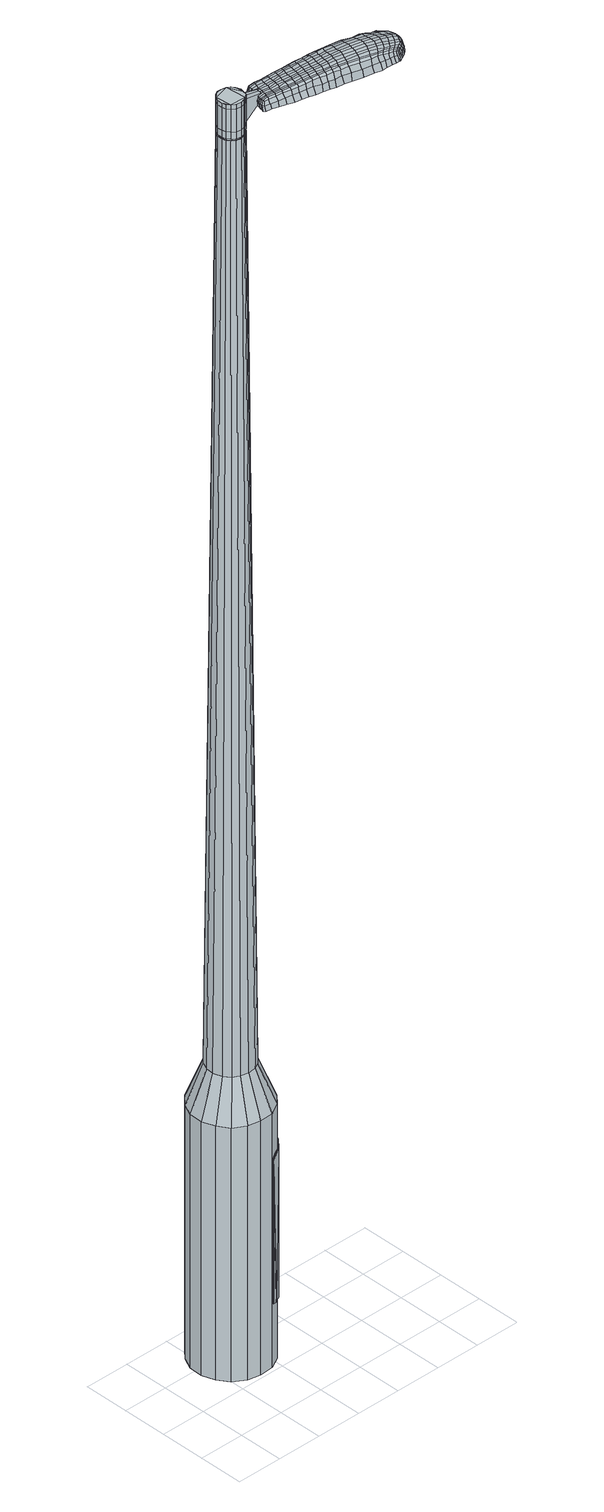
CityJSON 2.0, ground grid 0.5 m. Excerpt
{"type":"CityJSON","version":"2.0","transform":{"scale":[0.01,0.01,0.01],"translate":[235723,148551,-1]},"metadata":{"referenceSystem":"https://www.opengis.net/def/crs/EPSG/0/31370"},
"CityObjects":{
"object1":{"type":"GenericCityObject","attributes":{"cluster":128,"mean_distance_to_centroid":0.00145,"new_centroid_x":235723.77,"new_centroid_y":148551.95,"mean_distance_to_camera":6.06,"H1":-6.13,"H2":-41.48,"Z_final":111.27,"cluster2":-1,"proj_x":235723.09,"proj_y":148554.85,"id_line":62578,"bearing_l":256.79,"distance":2.98,"orientation":"left","G_obj":346.79},"geometry":[{"type":"MultiSurface","lod":"2","boundaries":[[[0,1,2,3]],[[1,4,5,2]],[[4,6,7,5]],[[6,8,9,7]],[[8,10,11,9]],[[10,12,13,11]],[[12,14,15,13]],[[14,16,17,15]],[[16,18,19,17]],[[18,20,21,19]],[[20,22,23,21]],[[22,24,25,23]],[[24,26,27,25]],[[26,28,29,27]],[[28,30,31,29]],[[30,32,33,31]],[[32,34,35,33]],[[34,0,3,35]],[[36,37,38,39]],[[38,40,41,42]],[[41,43,42]],[[42,44,45,46]],[[45,47,46]],[[46,48,49,50]],[[49,51,50]],[[42,46,50,38]],[[50,52,39,38]],[[53,36,39]],[[2,5,7,35]],[[7,9,11,15]],[[11,13,15]],[[15,17,19,23]],[[19,21,23]],[[23,25,27,31]],[[27,29,31]],[[15,23,31,7]],[[31,33,35,7]],[[3,2,35]],[[1,0,54,55]],[[0,34,56,54]],[[34,32,57,56]],[[32,30,58,57]],[[30,28,59,58]],[[28,26,60,59]],[[26,24,61,60]],[[24,22,62,61]],[[22,20,63,62]],[[20,18,64,63]],[[18,16,65,64]],[[16,14,66,65]],[[14,12,67,66]],[[12,10,68,67]],[[10,8,69,68]],[[8,6,70,69]],[[6,4,71,70]],[[4,1,55,71]],[[55,54,72,73]],[[54,56,74,72]],[[56,57,75,74]],[[57,58,76,75]],[[58,59,77,76]],[[59,60,78,77]],[[60,61,79,78]],[[61,62,80,79]],[[62,63,81,80]],[[63,64,82,81]],[[64,65,83,82]],[[65,66,84,83]],[[66,67,85,84]],[[67,68,86,85]],[[68,69,87,86]],[[69,70,88,87]],[[70,71,89,88]],[[71,55,73,89]],[[72,90,91,92]],[[93,94,90,72]],[[75,95,94,93]],[[96,97,95,75]],[[98,99,97,96]],[[78,100,99,98]],[[101,102,100,78]],[[103,104,102,101]],[[105,106,104,103]],[[107,108,106,105]],[[109,110,108,107]],[[111,112,110,109]],[[113,114,112,111]],[[115,116,114,113]],[[117,118,116,115]],[[119,120,118,117]],[[121,122,120,119]],[[92,91,122,121]],[[123,124,125,126]],[[127,123,126,128]],[[129,127,128,130]],[[131,129,130,132]],[[133,131,132,134]],[[135,133,134,136]],[[137,135,136,138]],[[139,137,138,140]],[[141,139,140,142]],[[143,141,142,144]],[[145,143,144,146]],[[147,145,146,148]],[[149,147,148,150]],[[151,149,150,152]],[[153,151,152,154]],[[155,153,154,156]],[[73,72,92]],[[74,93,72]],[[74,75,93]],[[76,96,75]],[[76,77,98,96]],[[77,78,98]],[[79,101,78]],[[79,80,103,101]],[[80,81,105,103]],[[81,82,107,105]],[[82,83,109,107]],[[83,84,111,109]],[[84,85,113,111]],[[85,86,115,113]],[[86,87,117,115]],[[87,88,119,117]],[[88,89,121,119]],[[89,73,92,121]],[[157,91,90]],[[157,158,122,91]],[[158,159,120,122]],[[159,160,118,120]],[[160,161,116,118]],[[161,162,114,116]],[[162,163,112,114]],[[163,164,110,112]],[[164,165,108,110]],[[165,166,106,108]],[[166,167,104,106]],[[167,168,102,104]],[[168,100,102]],[[169,99,100]],[[169,170,97,99]],[[170,95,97]],[[171,94,95]],[[171,90,94]],[[39,52,155,172]],[[157,90,173,156]],[[53,39,172,124]],[[90,171,125,173]],[[36,53,124,123]],[[171,95,126,125]],[[37,36,123,127]],[[95,170,128,126]],[[38,37,127,129]],[[170,169,130,128]],[[40,38,129,131]],[[169,100,132,130]],[[41,40,131,133]],[[100,168,134,132]],[[43,41,133,135]],[[168,167,136,134]],[[42,43,135,137]],[[167,166,138,136]],[[44,42,137,139]],[[166,165,140,138]],[[45,44,139,141]],[[165,164,142,140]],[[47,45,141,143]],[[164,163,144,142]],[[46,47,143,145]],[[163,162,146,144]],[[48,46,145,147]],[[162,161,148,146]],[[49,48,147,149]],[[161,160,150,148]],[[51,49,149,151]],[[160,159,152,150]],[[50,51,151,153]],[[159,158,154,152]],[[52,50,153,155]],[[158,157,156,154]],[[155,156,174,175]],[[156,173,176,174]],[[173,125,177,176]],[[125,124,178,177]],[[124,172,179,178]],[[172,155,175,179]],[[180,181,182,183]],[[184,180,183,185]],[[180,184,186,187]],[[181,180,187,188]],[[189,190,191,192]],[[193,189,192,194]],[[189,193,195,196]],[[190,189,196,197]],[[198,199,200,201]],[[202,198,201,203]],[[198,202,204,205]],[[199,198,205,206]],[[207,208,209,210]],[[211,207,210,212]],[[207,211,213,214]],[[208,207,214,215]],[[216,217,218,219]],[[220,216,219,221]],[[216,220,222,223]],[[217,216,223,224]],[[225,226,227,228]],[[229,225,228,230]],[[225,229,231,232]],[[226,225,232,233]],[[234,235,236,237]],[[226,234,237,227]],[[234,226,233,238]],[[235,234,238,239]],[[240,241,242,243]],[[235,240,243,236]],[[240,235,239,244]],[[241,240,244,245]],[[246,184,185,247]],[[241,246,247,242]],[[246,241,245,248]],[[184,246,248,186]],[[249,250,251,252]],[[253,249,252,254]],[[249,253,255,256]],[[250,249,256,257]],[[258,259,260,261]],[[250,258,261,251]],[[258,250,257,262]],[[259,258,262,263]],[[264,265,266,267]],[[259,264,267,260]],[[264,259,263,268]],[[265,264,268,269]],[[270,271,272,273]],[[265,270,273,266]],[[270,265,269,274]],[[271,270,274,275]],[[276,181,188,277]],[[271,276,277,272]],[[276,271,275,278]],[[181,276,278,182]],[[279,280,281,282]],[[283,279,282,284]],[[279,283,285,286]],[[280,279,286,287]],[[288,289,290,291]],[[280,288,291,281]],[[288,280,287,292]],[[289,288,292,293]],[[294,295,296,297]],[[289,294,297,290]],[[294,289,293,298]],[[295,294,298,299]],[[300,193,194,301]],[[295,300,301,296]],[[300,295,299,302]],[[193,300,302,195]],[[303,304,305,306]],[[307,303,306,308]],[[303,307,309,310]],[[304,303,310,311]],[[312,313,314,315]],[[304,312,315,305]],[[312,304,311,316]],[[313,312,316,317]],[[318,319,320,321]],[[313,318,321,314]],[[318,313,317,322]],[[319,318,322,323]],[[324,325,326,327]],[[319,324,327,320]],[[324,319,323,328]],[[325,324,328,329]],[[330,190,197,331]],[[325,330,331,326]],[[330,325,329,332]],[[190,330,332,191]],[[333,219,218,334]],[[335,333,334,336]],[[333,335,337,338]],[[219,333,338,221]],[[339,335,336,340]],[[341,339,340,342]],[[339,341,343,344]],[[335,339,344,337]],[[345,341,342,346]],[[347,345,346,348]],[[345,347,349,350]],[[341,345,350,343]],[[351,347,348,352]],[[353,351,352,354]],[[351,353,355,356]],[[347,351,356,349]],[[357,353,354,358]],[[208,357,358,209]],[[357,208,215,359]],[[353,357,359,355]],[[360,361,206,205]],[[362,360,205,204]],[[360,362,363,364]],[[361,360,364,365]],[[366,367,365,364]],[[368,366,364,363]],[[366,368,369,370]],[[367,366,370,371]],[[372,373,371,370]],[[374,372,370,369]],[[372,374,375,376]],[[373,372,376,377]],[[378,379,377,376]],[[380,378,376,375]],[[378,380,213,211]],[[379,378,211,212]],[[381,382,383,384]],[[283,381,384,285]],[[381,283,284,385]],[[382,381,385,386]],[[387,202,203,388]],[[382,387,388,383]],[[387,382,386,389]],[[202,387,389,204]],[[390,391,392,393]],[[229,390,393,231]],[[390,229,230,394]],[[391,390,394,395]],[[396,397,398,399]],[[391,396,399,392]],[[396,391,395,400]],[[397,396,400,401]],[[402,199,206,403]],[[397,402,403,398]],[[402,397,401,404]],[[199,402,404,200]],[[405,406,407,408]],[[187,405,408,188]],[[405,187,186,409]],[[406,405,409,410]],[[411,412,413,414]],[[406,411,414,407]],[[411,406,410,415]],[[412,411,415,416]],[[417,210,209,418]],[[412,417,418,413]],[[417,412,416,419]],[[210,417,419,212]],[[420,421,422,423]],[[192,420,423,194]],[[420,192,191,424]],[[421,420,424,425]],[[426,214,213,427]],[[421,426,427,422]],[[426,421,425,428]],[[214,426,428,215]],[[429,430,431,432]],[[307,429,432,309]],[[429,307,308,433]],[[430,429,433,434]],[[435,220,221,436]],[[430,435,436,431]],[[435,430,434,437]],[[220,435,437,222]],[[438,439,440,441]],[[253,438,441,255]],[[438,253,254,442]],[[439,438,442,443]],[[444,445,446,447]],[[439,444,447,440]],[[444,439,443,448]],[[445,444,448,449]],[[450,217,224,451]],[[445,450,451,446]],[[450,445,449,452]],[[217,450,452,218]],[[453,454,443,442]],[[252,453,442,254]],[[453,252,251,455]],[[454,453,455,456]],[[457,458,449,448]],[[454,457,448,443]],[[457,454,456,459]],[[458,457,459,460]],[[461,334,218,452]],[[458,461,452,449]],[[461,458,460,462]],[[334,461,462,336]],[[463,464,465,466]],[[310,463,466,311]],[[463,310,309,432]],[[464,463,432,431]],[[467,338,337,468]],[[464,467,468,465]],[[467,464,431,436]],[[338,467,436,221]],[[469,470,456,455]],[[261,469,455,251]],[[469,261,260,471]],[[470,469,471,472]],[[473,474,460,459]],[[470,473,459,456]],[[473,470,472,475]],[[474,473,475,476]],[[477,340,336,462]],[[474,477,462,460]],[[477,474,476,478]],[[340,477,478,342]],[[479,480,481,482]],[[316,479,482,317]],[[479,316,311,466]],[[480,479,466,465]],[[483,344,343,484]],[[480,483,484,481]],[[483,480,465,468]],[[344,483,468,337]],[[485,486,472,471]],[[267,485,471,260]],[[485,267,266,487]],[[486,485,487,488]],[[489,490,476,475]],[[486,489,475,472]],[[489,486,488,491]],[[490,489,491,492]],[[493,346,342,478]],[[490,493,478,476]],[[493,490,492,494]],[[346,493,494,348]],[[495,496,497,498]],[[322,495,498,323]],[[495,322,317,482]],[[496,495,482,481]],[[499,350,349,500]],[[496,499,500,497]],[[499,496,481,484]],[[350,499,484,343]],[[501,502,488,487]],[[273,501,487,266]],[[501,273,272,503]],[[502,501,503,504]],[[505,506,492,491]],[[502,505,491,488]],[[505,502,504,507]],[[506,505,507,508]],[[509,352,348,494]],[[506,509,494,492]],[[509,506,508,510]],[[352,509,510,354]],[[511,512,513,514]],[[328,511,514,329]],[[511,328,323,498]],[[512,511,498,497]],[[515,356,355,516]],[[512,515,516,513]],[[515,512,497,500]],[[356,515,500,349]],[[517,518,504,503]],[[277,517,503,272]],[[517,277,188,408]],[[518,517,408,407]],[[519,520,508,507]],[[518,519,507,504]],[[519,518,407,414]],[[520,519,414,413]],[[521,358,354,510]],[[520,521,510,508]],[[521,520,413,418]],[[358,521,418,209]],[[522,523,425,424]],[[332,522,424,191]],[[522,332,329,514]],[[523,522,514,513]],[[524,359,215,428]],[[523,524,428,425]],[[524,523,513,516]],[[359,524,516,355]],[[525,526,386,385]],[[282,525,385,284]],[[525,282,281,527]],[[526,525,527,528]],[[529,362,204,389]],[[526,529,389,386]],[[529,526,528,530]],[[362,529,530,363]],[[531,532,533,534]],[[232,531,534,233]],[[531,232,231,393]],[[532,531,393,392]],[[535,536,537,538]],[[532,535,538,533]],[[535,532,392,399]],[[536,535,399,398]],[[539,361,365,540]],[[536,539,540,537]],[[539,536,398,403]],[[361,539,403,206]],[[541,542,528,527]],[[291,541,527,281]],[[541,291,290,543]],[[542,541,543,544]],[[545,368,363,530]],[[542,545,530,528]],[[545,542,544,546]],[[368,545,546,369]],[[547,548,549,550]],[[238,547,550,239]],[[547,238,233,534]],[[548,547,534,533]],[[551,552,553,554]],[[548,551,554,549]],[[551,548,533,538]],[[552,551,538,537]],[[555,367,371,556]],[[552,555,556,553]],[[555,552,537,540]],[[367,555,540,365]],[[557,558,544,543]],[[297,557,543,290]],[[557,297,296,559]],[[558,557,559,560]],[[561,374,369,546]],[[558,561,546,544]],[[561,558,560,562]],[[374,561,562,375]],[[563,564,565,566]],[[244,563,566,245]],[[563,244,239,550]],[[564,563,550,549]],[[567,568,569,570]],[[564,567,570,565]],[[567,564,549,554]],[[568,567,554,553]],[[571,373,377,572]],[[568,571,572,569]],[[571,568,553,556]],[[373,571,556,371]],[[573,574,560,559]],[[301,573,559,296]],[[573,301,194,423]],[[574,573,423,422]],[[575,380,375,562]],[[574,575,562,560]],[[575,574,422,427]],[[380,575,427,213]],[[576,577,410,409]],[[248,576,409,186]],[[576,248,245,566]],[[577,576,566,565]],[[578,579,416,415]],[[577,578,415,410]],[[578,577,565,570]],[[579,578,570,569]],[[580,379,212,419]],[[579,580,419,416]],[[580,579,569,572]],[[379,580,572,377]],[[581,582,583,584]],[[584,583,585,586]],[[587,585,583,588]],[[588,583,582,589]],[[590,591,592,593]],[[593,592,594,595]],[[596,594,592,597]],[[597,592,591,598]],[[599,600,601,602]],[[602,601,603,604]],[[605,603,601,606]],[[606,601,600,607]],[[608,609,610,611]],[[611,610,612,613]],[[614,612,610,615]],[[615,610,609,616]],[[617,618,619,620]],[[620,619,621,622]],[[623,621,619,624]],[[624,619,618,625]],[[626,627,628,629]],[[629,628,630,631]],[[632,630,628,633]],[[633,628,627,634]],[[635,636,637,638]],[[638,637,627,626]],[[634,627,637,639]],[[639,637,636,640]],[[641,642,643,644]],[[644,643,636,635]],[[640,636,643,645]],[[645,643,642,646]],[[586,585,647,648]],[[648,647,642,641]],[[646,642,647,649]],[[649,647,585,587]],[[650,651,652,653]],[[653,652,654,655]],[[656,654,652,657]],[[657,652,651,658]],[[659,660,661,662]],[[662,661,651,650]],[[658,651,661,663]],[[663,661,660,664]],[[665,666,667,668]],[[668,667,660,659]],[[664,660,667,669]],[[669,667,666,670]],[[671,672,673,674]],[[674,673,666,665]],[[670,666,673,675]],[[675,673,672,676]],[[589,582,677,678]],[[678,677,672,671]],[[676,672,677,679]],[[679,677,582,581]],[[680,681,682,683]],[[683,682,684,685]],[[686,684,682,687]],[[687,682,681,688]],[[689,690,691,692]],[[692,691,681,680]],[[688,681,691,693]],[[693,691,690,694]],[[695,696,697,698]],[[698,697,690,689]],[[694,690,697,699]],[[699,697,696,700]],[[595,594,701,702]],[[702,701,696,695]],[[700,696,701,703]],[[703,701,594,596]],[[704,705,706,707]],[[707,706,708,709]],[[710,708,706,711]],[[711,706,705,712]],[[713,714,715,716]],[[716,715,705,704]],[[712,705,715,717]],[[717,715,714,718]],[[719,720,721,722]],[[722,721,714,713]],[[718,714,721,723]],[[723,721,720,724]],[[725,726,727,728]],[[728,727,720,719]],[[724,720,727,729]],[[729,727,726,730]],[[598,591,731,732]],[[732,731,726,725]],[[730,726,731,733]],[[733,731,591,590]],[[617,620,179,734]],[[734,179,735,736]],[[737,735,179,738]],[[738,179,620,622]],[[736,735,739,740]],[[740,739,741,742]],[[743,741,739,744]],[[744,739,735,737]],[[742,741,745,746]],[[746,745,747,748]],[[749,747,745,750]],[[750,745,741,743]],[[748,747,751,752]],[[752,751,753,754]],[[755,753,751,756]],[[756,751,747,749]],[[754,753,757,758]],[[758,757,609,608]],[[616,609,757,759]],[[759,757,753,755]],[[607,760,761,606]],[[606,761,762,605]],[[763,762,761,764]],[[764,761,760,765]],[[765,766,767,764]],[[764,767,768,763]],[[769,768,767,770]],[[770,767,766,771]],[[771,772,773,770]],[[770,773,774,769]],[[775,774,773,776]],[[776,773,772,777]],[[777,778,779,776]],[[776,779,780,775]],[[614,780,779,612]],[[612,779,778,613]],[[781,782,783,784]],[[784,783,684,686]],[[685,684,783,785]],[[785,783,782,786]],[[604,603,787,788]],[[788,787,782,781]],[[786,782,787,789]],[[789,787,603,605]],[[790,791,792,793]],[[793,792,630,632]],[[631,630,792,794]],[[794,792,791,795]],[[796,797,798,799]],[[799,798,791,790]],[[795,791,798,800]],[[800,798,797,801]],[[607,600,802,803]],[[803,802,797,796]],[[801,797,802,804]],[[804,802,600,599]],[[805,806,807,808]],[[808,807,588,589]],[[587,588,807,809]],[[809,807,806,810]],[[811,812,813,814]],[[814,813,806,805]],[[810,806,813,815]],[[815,813,812,816]],[[608,611,817,818]],[[818,817,812,811]],[[816,812,817,819]],[[819,817,611,613]],[[820,821,822,823]],[[823,822,593,595]],[[590,593,822,824]],[[824,822,821,825]],[[614,615,826,827]],[[827,826,821,820]],[[825,821,826,828]],[[828,826,615,616]],[[829,830,708,831]],[[831,708,710]],[[709,708,830,832]],[[622,621,833,834]],[[834,833,830,829]],[[832,830,833,835]],[[835,833,621,623]],[[836,837,654,838]],[[838,654,656]],[[655,654,839]],[[654,837,839]],[[840,841,842,843]],[[843,842,837,836]],[[839,837,842,844]],[[844,842,841,845]],[[625,618,846,847]],[[847,846,841,840]],[[845,841,846,848]],[[848,846,618,617]],[[839,849,653,655]],[[650,653,849,850]],[[850,849,851]],[[845,852,853,844]],[[844,853,849,839]],[[851,849,853,854]],[[854,853,852,855]],[[617,734,175,848]],[[848,175,852,845]],[[855,852,175,856]],[[856,175,734,736]],[[857,858,859,860]],[[860,859,711,712]],[[710,711,859,831]],[[831,859,858,829]],[[737,738,861,862]],[[862,861,858,857]],[[829,858,861,834]],[[834,861,738,622]],[[851,863,864,850]],[[850,864,662,650]],[[659,662,864,865]],[[865,864,863,866]],[[855,867,868,854]],[[854,868,863,851]],[[866,863,868,869]],[[869,868,867,870]],[[736,740,871,856]],[[856,871,867,855]],[[870,867,871,872]],[[872,871,740,742]],[[873,874,875,876]],[[876,875,717,718]],[[712,717,875,860]],[[860,875,874,857]],[[743,744,877,878]],[[878,877,874,873]],[[857,874,877,862]],[[862,877,744,737]],[[866,879,880,865]],[[865,880,668,659]],[[665,668,880,881]],[[881,880,879,882]],[[870,883,884,869]],[[869,884,879,866]],[[882,879,884,885]],[[885,884,883,886]],[[742,746,887,872]],[[872,887,883,870]],[[886,883,887,888]],[[888,887,746,748]],[[889,890,891,892]],[[892,891,723,724]],[[718,723,891,876]],[[876,891,890,873]],[[749,750,893,894]],[[894,893,890,889]],[[873,890,893,878]],[[878,893,750,743]],[[882,895,896,881]],[[881,896,674,665]],[[671,674,896,897]],[[897,896,895,898]],[[886,899,900,885]],[[885,900,895,882]],[[898,895,900,901]],[[901,900,899,902]],[[748,752,903,888]],[[888,903,899,886]],[[902,899,903,904]],[[904,903,752,754]],[[905,906,907,908]],[[908,907,729,730]],[[724,729,907,892]],[[892,907,906,889]],[[755,756,909,910]],[[910,909,906,905]],[[889,906,909,894]],[[894,909,756,749]],[[898,911,912,897]],[[897,912,678,671]],[[589,678,912,808]],[[808,912,911,805]],[[902,913,914,901]],[[901,914,911,898]],[[805,911,914,814]],[[814,914,913,811]],[[754,758,915,904]],[[904,915,913,902]],[[811,913,915,818]],[[818,915,758,608]],[[825,916,917,824]],[[824,917,733,590]],[[730,733,917,908]],[[908,917,916,905]],[[616,759,918,828]],[[828,918,916,825]],[[905,916,918,910]],[[910,918,759,755]],[[786,919,920,785]],[[785,920,683,685]],[[680,683,920,921]],[[921,920,919,922]],[[605,762,923,789]],[[789,923,919,786]],[[922,919,923,924]],[[924,923,762,763]],[[925,926,927,928]],[[928,927,633,634]],[[632,633,927,793]],[[793,927,926,790]],[[929,930,931,932]],[[932,931,926,925]],[[790,926,931,799]],[[799,931,930,796]],[[765,760,933,934]],[[934,933,930,929]],[[796,930,933,803]],[[803,933,760,607]],[[922,935,936,921]],[[921,936,692,680]],[[689,692,936,937]],[[937,936,935,938]],[[763,768,939,924]],[[924,939,935,922]],[[938,935,939,940]],[[940,939,768,769]],[[941,942,943,944]],[[944,943,639,640]],[[634,639,943,928]],[[928,943,942,925]],[[945,946,947,948]],[[948,947,942,941]],[[925,942,947,932]],[[932,947,946,929]],[[771,766,949,950]],[[950,949,946,945]],[[929,946,949,934]],[[934,949,766,765]],[[938,951,952,937]],[[937,952,698,689]],[[695,698,952,953]],[[953,952,951,954]],[[769,774,955,940]],[[940,955,951,938]],[[954,951,955,956]],[[956,955,774,775]],[[957,958,959,960]],[[960,959,645,646]],[[640,645,959,944]],[[944,959,958,941]],[[961,962,963,964]],[[964,963,958,957]],[[941,958,963,948]],[[948,963,962,945]],[[777,772,965,966]],[[966,965,962,961]],[[945,962,965,950]],[[950,965,772,771]],[[954,967,968,953]],[[953,968,702,695]],[[595,702,968,823]],[[823,968,967,820]],[[775,780,969,956]],[[956,969,967,954]],[[820,967,969,827]],[[827,969,780,614]],[[810,970,971,809]],[[809,971,649,587]],[[646,649,971,960]],[[960,971,970,957]],[[816,972,973,815]],[[815,973,970,810]],[[957,970,973,964]],[[964,973,972,961]],[[613,778,974,819]],[[819,974,972,816]],[[961,972,974,966]],[[966,974,778,777]],[[581,584,183,182]],[[584,586,185,183]],[[596,597,196,195]],[[597,598,197,196]],[[599,602,201,200]],[[602,604,203,201]],[[623,624,223,222]],[[624,625,224,223]],[[626,629,228,227]],[[629,631,230,228]],[[635,638,237,236]],[[638,626,227,237]],[[641,644,243,242]],[[644,635,236,243]],[[586,648,247,185]],[[648,641,242,247]],[[656,657,256,255]],[[657,658,257,256]],[[658,663,262,257]],[[663,664,263,262]],[[664,669,268,263]],[[669,670,269,268]],[[670,675,274,269]],[[675,676,275,274]],[[676,679,278,275]],[[679,581,182,278]],[[686,687,286,285]],[[687,688,287,286]],[[688,693,292,287]],[[693,694,293,292]],[[694,699,298,293]],[[699,700,299,298]],[[700,703,302,299]],[[703,596,195,302]],[[704,707,306,305]],[[707,709,308,306]],[[713,716,315,314]],[[716,704,305,315]],[[719,722,321,320]],[[722,713,314,321]],[[725,728,327,326]],[[728,719,320,327]],[[598,732,331,197]],[[732,725,326,331]],[[781,784,384,383]],[[784,686,285,384]],[[604,788,388,203]],[[788,781,383,388]],[[631,794,394,230]],[[794,795,395,394]],[[795,800,400,395]],[[800,801,401,400]],[[801,804,404,401]],[[804,599,200,404]],[[709,433,308]],[[709,832,434,433]],[[832,835,437,434]],[[835,623,222,437]],[[836,838,441,440]],[[838,656,255,441]],[[840,843,447,446]],[[843,836,440,447]],[[625,847,451,224]],[[847,840,446,451]],[[975,976,977,978]],[[979,980,978,977]],[[981,982,983,984]],[[985,986,987,988]],[[976,989,990,977]],[[991,979,977,990]],[[992,981,984,993]],[[994,995,986,985]],[[989,996,997,990]],[[997,998,991,990]],[[999,992,993,1000]],[[1001,995,994,1002]],[[996,1003,1004,997]],[[1004,1005,998,997]],[[1006,999,1000,1007]],[[1008,1001,1002,1009]],[[1010,1011,1012,1013]],[[1014,1015,1011,1010]],[[1014,1016,1017,1015]],[[1016,1018,1019,1017]],[[1020,1021,1022,1023]],[[1024,1025,1021,1020]],[[1026,1027,1025,1024]],[[1028,1029,1027,1026]],[[1023,1012,1011,1020]],[[1020,1011,1015,1024]],[[1015,1017,1026,1024]],[[1017,1019,1028,1026]],[[984,983,980,979]],[[993,984,979,991]],[[998,1000,993,991]],[[1005,1007,1000,998]],[[985,988,982,981]],[[994,985,981,992]],[[1002,994,992,999]],[[1009,1002,999,1006]],[[986,1010,1013,987]],[[995,1014,1010,986]],[[1016,1014,995,1001]],[[1018,1016,1001,1008]],[[1030,1031,1032,1033]],[[1032,1034,1035,1036]],[[1032,1036,1037,1038]],[[1032,1038,1033]],[[1039,1030,1033,1040]],[[1041,1040,1033,1042]],[[1043,1042,1033]],[[1044,1032,1031,1045]],[[1046,1044,1045,1047]],[[1048,1046,1047,1049]],[[1050,1048,1049,1051]],[[1052,1050,1051,1053]],[[1053,1054,1055,1056]],[[1053,1056,1057,1058]],[[1053,1058,1059,1060]],[[1059,1061,1062,1063]],[[1059,1063,1064,1065]],[[1059,1065,1060]],[[1053,1060,1052]],[[1066,1067,1031,1030]],[[1068,1069,1034,1032]],[[1070,1071,1043,1033]],[[1067,1072,1045,1031]],[[1073,1068,1032,1044]],[[1072,1074,1047,1045]],[[1075,1073,1044,1046]],[[1074,1076,1049,1047]],[[1077,1075,1046,1048]],[[1076,1078,1051,1049]],[[1079,1077,1048,1050]],[[1078,1080,1053,1051]],[[1081,1079,1050,1052]],[[1080,1082,1054,1053]],[[1083,1084,1061,1059]],[[1085,1081,1052,1060]],[[1055,1054,1082,1086]],[[1056,1055,1086,1087]],[[1057,1056,1087,1088]],[[1058,1057,1088,1089]],[[1059,1058,1089,1083]],[[1090,1066,1030,1039]],[[1091,1090,1039,1040]],[[1092,1091,1040,1041]],[[1093,1092,1041,1042]],[[1071,1093,1042,1043]],[[1035,1034,1069,1094]],[[1062,1061,1084,1095]],[[1036,1035,1094,1096]],[[1037,1036,1096,1097]],[[1038,1037,1097,1098]],[[1033,1038,1098,1070]],[[1063,1062,1095,1099]],[[1064,1063,1099,1100]],[[1065,1064,1100,1101]],[[1060,1065,1101,1085]]]}]}
},
"vertices":[
[121,86,384],[115,73,384],[115,73,96],[121,86,96],[105,62,384],[105,62,96],[92,55,384],[92,55,96],[77,54,384],[77,54,96],[63,57,384],[63,57,96],[50,65,384],[50,65,96],[42,77,384],[42,77,96],[37,91,384],[37,91,96],[38,106,384],[38,106,96],[44,119,384],[44,119,96],[54,130,384],[54,130,96],[67,136,384],[67,136,96],[82,138,384],[82,138,96],[96,135,384],[96,135,96],[108,127,384],[108,127,96],[117,115,384],[117,115,96],[121,101,384],[121,101,96],[91,102,1524],[89,106,1524],[85,108,1524],[92,93,1524],[80,109,1524],[75,109,1524],[68,103,1524],[71,107,1524],[66,99,1524],[66,94,1524],[70,86,1524],[67,90,1524],[74,83,1524],[79,82,1524],[87,85,1524],[83,83,1524],[91,88,1524],[93,97,1524],[104,90,429],[100,82,429],[104,99,429],[102,107,429],[97,114,429],[89,119,429],[81,121,429],[72,120,429],[64,116,429],[58,110,429],[55,102,429],[54,93,429],[57,84,429],[62,77,429],[69,73,429],[78,71,429],[87,72,429],[94,76,429],[92,93,1483],[91,88,1483],[93,97,1483],[91,102,1483],[89,106,1483],[85,108,1483],[80,109,1483],[75,109,1483],[71,107,1483],[68,103,1483],[66,99,1483],[66,94,1483],[67,90,1483],[70,86,1483],[74,83,1483],[79,82,1483],[83,83,1483],[87,85,1483],[92,93,1485],[90,89,1485],[90,89,1483],[92,97,1483],[92,97,1485],[91,102,1485],[88,105,1483],[88,105,1485],[84,108,1483],[84,108,1485],[80,109,1485],[76,108,1483],[76,108,1485],[72,106,1483],[72,106,1485],[69,103,1483],[69,103,1485],[67,99,1483],[67,99,1485],[67,94,1483],[67,94,1485],[68,90,1483],[68,90,1485],[71,86,1483],[71,86,1485],[74,84,1483],[74,84,1485],[79,83,1483],[79,83,1485],[83,84,1483],[83,84,1485],[87,86,1483],[87,86,1485],[91,102,1519],[93,97,1519],[93,97,1493],[91,102,1493],[89,106,1519],[89,106,1493],[85,108,1519],[85,108,1493],[80,109,1519],[80,109,1493],[75,109,1519],[75,109,1493],[71,107,1519],[71,107,1493],[68,103,1519],[68,103,1493],[66,99,1519],[66,99,1493],[66,94,1519],[66,94,1493],[67,90,1519],[67,90,1493],[70,86,1519],[70,86,1493],[74,83,1519],[74,83,1493],[79,82,1519],[79,82,1493],[83,83,1519],[83,83,1493],[87,85,1519],[87,85,1493],[91,88,1519],[91,88,1493],[91,88,1485],[87,85,1485],[83,83,1485],[79,82,1485],[74,83,1485],[70,86,1485],[67,90,1485],[66,94,1485],[66,99,1485],[68,103,1485],[71,107,1485],[75,109,1485],[85,108,1485],[89,106,1485],[93,97,1485],[92,93,1519],[92,93,1493],[110,85,1513],[110,85,1518],[111,89,1513],[111,92,1513],[111,92,1518],[111,89,1518],[178,53,1519],[171,54,1518],[172,53,1509],[179,51,1510],[187,50,1519],[187,49,1510],[186,52,1526],[178,54,1525],[171,56,1525],[187,90,1519],[180,91,1518],[179,90,1525],[186,89,1525],[196,88,1519],[194,87,1526],[197,89,1510],[189,91,1510],[182,93,1509],[255,56,1519],[254,53,1519],[255,52,1513],[256,56,1513],[255,60,1519],[255,60,1513],[253,61,1524],[253,57,1524],[252,53,1524],[183,73,1530],[175,75,1529],[175,72,1529],[182,70,1530],[192,71,1531],[191,68,1531],[192,75,1530],[183,77,1530],[176,78,1529],[104,91,1512],[103,89,1512],[105,88,1517],[105,91,1517],[105,94,1512],[106,94,1517],[106,94,1506],[105,91,1506],[104,88,1506],[236,40,1519],[233,41,1519],[234,39,1512],[237,39,1512],[239,40,1518],[239,39,1512],[238,41,1522],[236,42,1523],[233,42,1524],[228,41,1519],[223,42,1519],[223,40,1512],[229,40,1512],[228,43,1524],[222,44,1525],[217,43,1519],[209,45,1519],[210,43,1511],[218,41,1511],[216,45,1526],[209,46,1526],[198,47,1519],[199,46,1510],[197,49,1526],[107,73,1513],[115,71,1513],[114,73,1518],[107,75,1517],[102,75,1512],[103,76,1516],[103,74,1506],[108,72,1507],[115,70,1507],[122,69,1514],[129,67,1515],[129,68,1520],[121,71,1519],[123,68,1507],[130,65,1507],[136,65,1515],[143,63,1516],[143,64,1522],[136,66,1521],[137,63,1508],[144,61,1508],[150,61,1517],[158,58,1517],[157,60,1524],[150,62,1523],[151,59,1508],[158,57,1509],[164,56,1518],[164,58,1524],[165,55,1509],[245,75,1519],[242,76,1519],[241,75,1524],[245,74,1523],[247,74,1518],[247,73,1522],[249,75,1512],[246,76,1512],[243,77,1512],[237,78,1519],[232,79,1519],[231,78,1525],[237,77,1524],[239,79,1512],[233,81,1512],[226,81,1519],[219,83,1519],[217,82,1526],[225,80,1526],[228,82,1511],[220,84,1511],[207,86,1519],[206,84,1526],[209,87,1510],[115,103,1513],[122,102,1513],[123,103,1507],[116,104,1507],[109,104,1512],[110,104,1506],[110,103,1516],[114,102,1517],[121,101,1518],[129,100,1514],[137,99,1515],[138,100,1507],[131,101,1507],[128,99,1519],[136,98,1520],[144,98,1515],[152,97,1516],[153,98,1508],[146,99,1508],[143,97,1521],[150,95,1522],[159,95,1517],[166,94,1517],[168,95,1509],[160,96,1508],[158,94,1523],[165,93,1524],[173,93,1518],[175,94,1509],[172,91,1524],[110,90,1519],[110,87,1519],[118,88,1520],[117,85,1520],[118,91,1520],[111,92,1519],[125,86,1522],[124,84,1522],[132,85,1523],[131,82,1523],[133,88,1523],[126,89,1521],[139,83,1524],[139,80,1524],[147,81,1525],[146,78,1525],[147,84,1525],[140,86,1524],[154,80,1526],[153,77,1526],[161,78,1527],[160,75,1527],[162,81,1527],[155,83,1526],[168,76,1528],[167,73,1528],[169,80,1528],[250,57,1527],[249,54,1527],[250,61,1526],[246,62,1527],[246,58,1528],[245,55,1528],[240,60,1529],[239,56,1529],[240,64,1528],[233,66,1530],[233,61,1530],[232,58,1530],[225,63,1531],[225,59,1531],[226,67,1530],[217,69,1531],[217,65,1531],[216,62,1531],[204,68,1531],[203,65,1531],[205,72,1531],[249,72,1518],[251,70,1519],[252,70,1513],[250,73,1513],[248,72,1523],[249,70,1523],[253,65,1519],[254,66,1513],[252,65,1524],[241,41,1518],[244,42,1518],[242,43,1523],[240,42,1523],[242,40,1513],[244,41,1513],[247,44,1519],[250,46,1519],[248,47,1524],[245,44,1523],[247,43,1513],[251,46,1513],[252,49,1519],[251,50,1524],[253,49,1513],[178,56,1528],[178,58,1528],[171,60,1528],[171,58,1527],[186,54,1528],[187,55,1529],[179,60,1529],[180,63,1530],[173,65,1529],[172,62,1528],[188,58,1529],[189,61,1530],[181,67,1530],[174,68,1529],[190,64,1531],[185,87,1528],[185,85,1529],[194,83,1529],[194,86,1528],[178,89,1527],[178,86,1528],[184,81,1529],[193,79,1530],[177,82,1528],[107,103,1512],[106,101,1512],[107,100,1517],[108,102,1517],[108,104,1506],[107,102,1506],[106,98,1512],[107,97,1517],[106,98,1506],[101,77,1512],[101,79,1512],[102,78,1506],[101,76,1506],[102,77,1517],[102,79,1517],[101,81,1512],[102,83,1512],[103,83,1506],[102,80,1506],[103,81,1517],[103,83,1517],[103,86,1512],[103,86,1506],[104,86,1517],[107,76,1519],[107,78,1519],[114,74,1520],[115,76,1520],[108,80,1519],[109,82,1519],[115,78,1520],[116,80,1520],[109,85,1519],[116,83,1520],[113,101,1519],[113,99,1519],[120,98,1520],[120,99,1520],[112,96,1519],[119,94,1520],[121,72,1521],[122,74,1521],[129,70,1522],[129,72,1522],[122,76,1521],[123,78,1521],[130,74,1522],[130,77,1523],[124,81,1522],[131,79,1523],[128,98,1521],[127,96,1521],[135,95,1522],[135,97,1522],[126,93,1521],[134,91,1522],[136,68,1523],[136,70,1523],[143,66,1524],[143,68,1524],[137,72,1523],[137,75,1524],[144,70,1525],[145,73,1525],[138,77,1524],[145,76,1525],[142,95,1523],[142,93,1523],[149,92,1524],[150,94,1524],[141,90,1524],[148,88,1525],[150,64,1525],[150,66,1525],[157,62,1526],[157,64,1526],[151,68,1526],[152,71,1526],[158,66,1527],[159,69,1527],[152,74,1526],[160,72,1527],[157,93,1525],[156,90,1525],[164,89,1526],[164,91,1526],[156,87,1526],[163,85,1527],[164,60,1527],[164,62,1527],[165,64,1527],[166,67,1528],[167,70,1528],[171,90,1527],[171,88,1527],[170,84,1528],[245,72,1525],[247,70,1525],[242,74,1526],[243,71,1526],[249,66,1526],[245,67,1527],[238,42,1525],[240,43,1525],[236,44,1526],[234,43,1525],[243,45,1525],[246,47,1526],[241,48,1527],[239,46,1526],[248,50,1526],[243,51,1527],[237,75,1526],[238,73,1527],[231,77,1527],[232,74,1528],[239,69,1528],[233,70,1529],[229,44,1526],[231,45,1527],[225,46,1528],[223,45,1527],[233,47,1527],[235,50,1528],[229,51,1529],[227,48,1528],[237,53,1528],[230,54,1530],[225,79,1528],[226,76,1529],[217,80,1528],[217,78,1529],[226,72,1529],[217,74,1530],[217,46,1528],[218,47,1528],[210,49,1529],[209,48,1528],[220,50,1529],[222,53,1530],[213,55,1530],[212,52,1530],[223,56,1530],[215,58,1531],[206,83,1529],[206,81,1529],[205,77,1530],[198,51,1528],[199,52,1529],[200,55,1530],[201,58,1530],[202,61,1531],[173,55,1509],[172,56,1518],[179,54,1518],[180,53,1509],[187,52,1519],[188,50,1510],[187,54,1525],[178,56,1525],[171,58,1525],[179,88,1525],[180,89,1518],[187,88,1518],[186,87,1525],[195,86,1519],[194,85,1525],[197,87,1510],[189,89,1509],[182,91,1509],[253,53,1513],[252,53,1519],[252,56,1519],[253,56,1513],[252,60,1519],[253,60,1513],[251,60,1524],[251,57,1524],[250,54,1524],[175,71,1528],[176,74,1528],[183,73,1529],[182,70,1529],[192,71,1529],[191,68,1529],[192,74,1529],[184,76,1529],[177,78,1528],[106,88,1516],[106,88,1512],[106,91,1512],[107,90,1516],[107,94,1512],[108,93,1516],[108,94,1506],[107,91,1506],[106,88,1506],[234,41,1512],[233,43,1519],[236,42,1518],[237,41,1512],[238,42,1518],[239,41,1512],[238,43,1522],[236,44,1523],[233,44,1523],[224,42,1512],[223,44,1519],[228,43,1519],[229,42,1512],[228,45,1524],[223,46,1525],[210,45,1511],[209,47,1519],[217,45,1519],[218,43,1511],[217,47,1525],[209,48,1526],[198,49,1519],[199,48,1510],[198,51,1526],[115,74,1518],[115,73,1513],[108,75,1513],[108,76,1517],[103,77,1512],[104,78,1515],[104,76,1506],[109,74,1506],[116,72,1507],[129,70,1520],[130,69,1514],[123,71,1514],[122,72,1519],[123,70,1507],[130,67,1507],[144,66,1522],[144,65,1516],[137,67,1515],[136,68,1521],[138,65,1508],[145,63,1508],[158,62,1523],[158,60,1517],[151,62,1516],[151,64,1522],[152,61,1508],[159,59,1508],[165,58,1517],[165,60,1524],[166,57,1509],[241,73,1523],[241,74,1519],[244,73,1518],[244,72,1523],[246,72,1518],[245,72,1522],[247,73,1512],[245,74,1512],[243,75,1512],[230,76,1525],[231,78,1519],[237,76,1519],[236,75,1524],[238,77,1512],[233,79,1512],[217,80,1526],[218,81,1519],[226,79,1519],[225,78,1525],[227,80,1511],[220,82,1511],[207,84,1519],[206,83,1526],[208,85,1510],[123,101,1507],[122,100,1513],[114,101,1513],[115,102,1506],[109,102,1512],[110,102,1506],[110,101,1515],[114,100,1517],[121,99,1518],[138,98,1507],[137,97,1514],[129,98,1514],[130,99,1507],[128,97,1519],[136,96,1520],[153,96,1508],[151,95,1516],[144,96,1515],[145,97,1508],[143,95,1521],[150,93,1522],[167,93,1508],[166,92,1517],[159,93,1516],[160,94,1508],[157,92,1522],[165,91,1523],[173,91,1517],[175,92,1509],[172,89,1524],[111,87,1518],[118,88,1519],[118,85,1519],[119,91,1519],[112,92,1518],[125,86,1520],[125,84,1520],[133,84,1521],[132,82,1521],[133,87,1521],[126,89,1520],[140,83,1523],[139,80,1523],[147,81,1524],[147,78,1524],[148,84,1524],[141,86,1523],[154,79,1525],[154,77,1525],[162,78,1526],[161,75,1526],[162,81,1526],[155,83,1525],[169,76,1527],[168,73,1527],[169,79,1527],[248,54,1526],[249,57,1526],[249,61,1525],[245,62,1526],[245,58,1526],[244,55,1526],[238,56,1528],[239,60,1528],[239,64,1527],[232,65,1528],[232,61,1529],[231,58,1529],[224,60,1530],[225,63,1530],[226,67,1529],[217,69,1530],[216,65,1530],[216,62,1530],[203,65,1530],[204,68,1530],[205,72,1530],[250,70,1513],[249,69,1518],[248,71,1518],[249,72,1512],[246,71,1523],[248,69,1523],[251,65,1519],[252,65,1513],[250,65,1523],[241,45,1523],[242,44,1518],[240,43,1518],[239,44,1523],[241,41,1512],[243,43,1512],[247,48,1523],[248,48,1519],[245,45,1519],[244,46,1523],[246,45,1513],[249,47,1513],[250,50,1519],[249,51,1524],[251,50,1513],[172,60,1527],[179,58,1527],[178,57,1527],[172,59,1526],[187,55,1527],[187,56,1528],[174,66,1528],[181,64,1528],[180,61,1528],[173,63,1527],[188,59,1528],[189,62,1529],[181,67,1529],[174,68,1528],[190,65,1529],[194,83,1528],[185,84,1527],[185,86,1527],[194,84,1527],[178,87,1526],[178,86,1527],[184,81,1528],[193,79,1528],[177,82,1527],[109,100,1516],[109,100,1512],[109,101,1516],[110,101,1506],[108,97,1512],[109,97,1516],[109,98,1506],[104,77,1506],[103,78,1512],[103,76,1506],[104,78,1516],[105,82,1506],[104,83,1512],[104,80,1512],[104,80,1506],[105,81,1516],[105,83,1516],[105,86,1512],[106,85,1506],[106,86,1516],[108,77,1518],[115,75,1519],[115,76,1519],[110,82,1518],[109,80,1518],[116,78,1519],[116,80,1519],[117,83,1519],[120,97,1519],[114,99,1518],[114,100,1518],[121,98,1519],[113,96,1518],[120,94,1519],[122,74,1520],[122,73,1520],[129,71,1521],[130,72,1521],[124,78,1520],[123,76,1520],[130,74,1521],[131,77,1521],[124,81,1520],[131,79,1521],[135,94,1521],[128,96,1520],[128,97,1520],[135,95,1521],[127,93,1520],[134,91,1521],[137,70,1522],[137,69,1522],[144,67,1523],[144,68,1523],[138,75,1522],[137,72,1522],[145,70,1523],[145,73,1524],[139,77,1523],[146,76,1524],[150,91,1523],[142,93,1522],[143,94,1522],[150,93,1523],[142,90,1522],[149,88,1523],[151,66,1524],[151,65,1524],[158,63,1525],[158,64,1525],[152,71,1525],[152,68,1524],[159,66,1525],[159,69,1526],[153,74,1525],[160,72,1526],[164,89,1525],[157,90,1524],[157,91,1524],[164,90,1525],[156,86,1524],[163,85,1525],[165,62,1526],[165,61,1526],[167,67,1527],[166,64,1526],[167,70,1527],[171,87,1526],[171,89,1526],[170,83,1526],[246,69,1524],[244,71,1524],[241,72,1525],[243,71,1525],[248,65,1525],[244,66,1525],[236,45,1525],[239,45,1524],[237,44,1524],[234,45,1525],[241,49,1526],[245,49,1525],[242,46,1524],[238,47,1525],[247,51,1525],[243,52,1526],[237,72,1526],[236,74,1526],[231,76,1526],[231,74,1527],[238,68,1526],[232,70,1527],[224,47,1527],[231,46,1526],[229,45,1526],[223,46,1526],[228,52,1528],[235,50,1527],[233,48,1526],[226,49,1527],[237,53,1527],[230,55,1528],[225,75,1527],[225,77,1527],[217,79,1527],[217,77,1528],[225,71,1528],[217,73,1529],[210,50,1528],[218,48,1527],[217,47,1527],[209,49,1527],[213,55,1529],[222,53,1529],[220,51,1528],[212,53,1528],[223,56,1529],[215,58,1530],[205,80,1528],[205,82,1528],[205,76,1529],[199,53,1528],[198,52,1528],[201,58,1529],[200,56,1529],[202,61,1530],[103,76,1508],[105,83,1508],[136,74,1509],[135,66,1509],[157,68,1510],[155,60,1510],[196,59,1512],[194,50,1512],[176,54,1511],[178,63,1511],[213,55,1513],[226,52,1514],[224,43,1514],[211,45,1513],[107,89,1508],[138,82,1509],[159,77,1510],[198,68,1512],[180,72,1511],[215,64,1513],[228,61,1514],[108,96,1508],[140,89,1509],[161,85,1510],[200,77,1512],[182,81,1511],[230,69,1514],[217,73,1513],[110,102,1508],[142,97,1509],[163,93,1510],[202,86,1512],[185,90,1511],[232,78,1514],[220,82,1513],[240,49,1514],[245,49,1514],[243,43,1514],[238,41,1514],[242,57,1514],[246,56,1514],[243,66,1514],[248,63,1514],[245,74,1514],[249,70,1514],[250,51,1515],[254,53,1515],[253,52,1515],[249,47,1515],[251,55,1515],[254,55,1515],[252,60,1515],[254,56,1515],[253,64,1515],[254,57,1515],[107,129,334],[110,127,334],[110,127,165],[98,135,171],[107,129,165],[103,131,165],[101,133,166],[99,134,167],[98,135,169],[103,131,334],[101,133,333],[99,134,332],[98,135,331],[98,135,328],[119,115,165],[119,115,334],[123,101,165],[123,101,334],[122,86,165],[122,86,334],[116,72,165],[116,72,334],[106,61,165],[106,61,334],[102,59,334],[99,57,334],[96,56,333],[94,55,332],[93,54,331],[93,54,328],[102,59,165],[93,54,171],[93,54,169],[94,55,167],[96,56,166],[99,57,165],[105,127,334],[108,125,334],[108,125,165],[105,127,165],[97,133,171],[97,133,328],[116,114,334],[116,114,165],[120,100,334],[120,100,165],[119,86,334],[119,86,165],[114,73,334],[114,73,165],[104,63,334],[104,63,165],[101,61,334],[92,57,328],[92,57,171],[101,61,165],[98,60,334],[95,58,333],[93,57,332],[92,57,331],[102,129,334],[100,131,333],[98,132,332],[97,132,331],[102,129,165],[92,57,169],[100,131,166],[98,132,167],[97,132,169],[93,57,167],[95,58,166],[98,60,165]
]}
